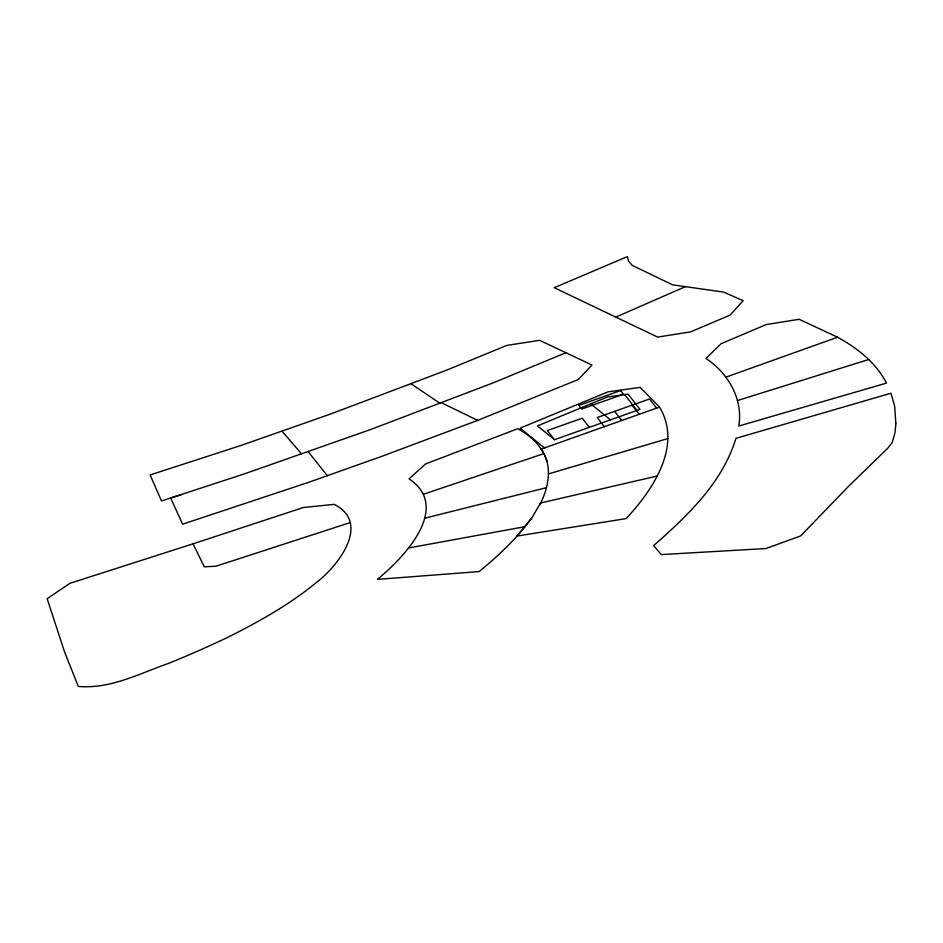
<?xml version="1.0" encoding="UTF-8"?>
<svg xmlns="http://www.w3.org/2000/svg" width="943" height="943" viewBox="0 0 943 943"><rect width="100%" height="100%" fill="white"/><g stroke="black" fill="none" stroke-linecap="round" stroke-linejoin="round"><path stroke-width="1.41" d="M539.537 505.2C548.637 488.344 553.176 465.748 541.093 449.127L659.534 407.093C682.838 445.921 652.485 490.454 626.117 518.603L516.964 536.06L532.005 517.589L540.528 503.008L657.283 476.015M532.005 517.589C517.177 538.099 498.67 555.592 479.15 571.588L377.389 579.379C403.05 558.386 452.31 507.817 409.038 478.844L425.576 463.944L517.719 428.711C530.933 435.749 542.661 446.805 547.034 461.481M615.826 317.084L685.396 286.66L723.505 292.071L743.202 300.687L730.071 315.127L690.606 331.877L657.66 337.099L554.225 287.698L627.449 256.579L628.51 261.081L632.187 265.372L672.607 284.857L685.396 286.66M565.883 352.717L494.427 382.363L371.047 429.36L245.097 473.634L170.695 497.998L182.6 524.19L309.54 482.014L382.233 456.2L477.688 420.389L578.283 379.522L591.992 365.024L539.608 340.329L506.733 345.433L447.112 369.962L330.321 414.118L241.078 445.426L150.114 474.954L161.489 500.933L181.386 494.58M725.756 377.212L837.596 337.229C857.246 348.108 876.141 362.69 886.479 383.106L738.77 426.036C743.426 399.325 727.984 372.768 705.918 358.481L721.053 343.759L766.093 324.592L799.157 319.288L837.596 337.229M554.496 439.697L639.967 409.368L628.014 394.103L607.433 396.979L537.463 425.894L554.496 439.697L547.341 430.574L582.196 418.209L589.351 427.332M423.478 494.25L543.852 453.607M350.018 522.646L215.876 566.236L204.325 566.837L193.02 543.828L69.853 583.34L47.15 598.711L64.513 651.778L78.293 686.421C110.402 689.25 139.364 673.585 168.797 663.294C188.329 655.397 207.601 646.874 226.65 637.892C257.781 622.297 288.546 605.288 315.575 583.163C337.464 566.92 371.813 523.259 334.128 504.352L303.292 507.534L193.02 543.828M737.426 400.563L868.621 359.531M548.461 473.916L668.139 438.495M424.763 518.202L546.315 487.72M408.425 548.001L524.945 526.677M441.666 402.861L477.688 420.389M411.254 383.872L440.157 403.451M590.754 403.875L610.439 419.847M544.512 447.913L520.135 428.146L607.94 391.875L640.214 387.361L659.534 407.093M282.122 431.281L301.713 454.113M308.314 451.85L327.351 475.755M656.611 408.13L649.468 399.007L597.178 417.549L604.333 426.684M624.631 394.575L637.032 410.417M632.034 405.184L639.189 414.319M614.612 411.372L621.755 420.495M895.85 423.82L894.931 432.955L892.231 442.538L887.823 448.149L848.452 486.411L800.654 535.919L765.987 548.531L661.291 554.59L653.629 545.62C687.482 515.774 722.444 482.828 735.941 438.33L890.958 393.231L894.718 406.445L895.85 423.82M620.6 390.579L578.778 405.419L581.631 409.073L623.464 394.233L620.6 390.579"/></g></svg>
